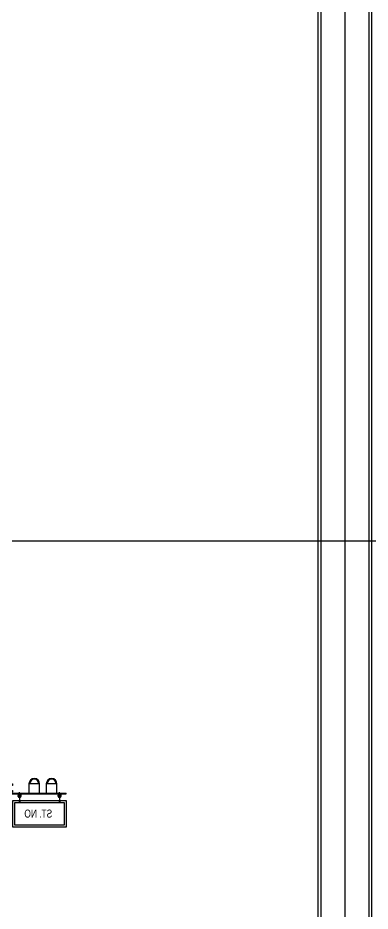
# Model space of a CAD drawing. Header units: millimetres. Extents: x 5349504 to 6791112, y -2212455 to -2153443.
# Drawn here: x 6318091 to 6320733, y -2195997 to -2189302 of the extents above; entities that cross this region are included whole.
import ezdxf

# ---------------------------------------------------------------- set-up
doc = ezdxf.new("R2010")
doc.units = ezdxf.units.MM
doc.header["$LTSCALE"] = 400
doc.linetypes.add('CEN', pattern=[62, 60, -1, 0, -1])
doc.layers.get('0').update_dxf_attribs({"lineweight": 9})
for name, color, linetype in [('5ELEV', 5, 'Continuous'), ('CEN', 1, 'CEN'), ('EQUIP', 8, 'Continuous'), ('GRND', 8, 'Continuous')]:
    doc.layers.add(name, color=color, linetype=linetype)
doc.styles.add('ROTEM_PEMS', font='', dxfattribs={"width": 0.8})
doc.styles.get('ROTEM_PEMS').set_extended_font_data('Gulim')

# ---------------------------------------------------------------- blocks, each defined once
blk = doc.blocks.new('A$C74090335')
for p, q in [((1.6, 1.6), (3.6, -0.4)), ((1.6, 0.4), (3.6, -1.6)), ((11.1, 6.5), (11.1, -6.5))]:
    blk.add_line(p, q)
for points in [[(1.6, -8.5), (0, -8.5), (0, 8.5), (1.6, 8.5)], [(3.6, -7.7), (1.6, -7.7), (1.6, 7.7), (3.6, 7.7)], [(3.6, 6.5), (11.1, 6.5), (11.6, 6), (11.6, -6), (11.1, -6.5), (3.6, -6.5)]]:
    blk.add_lwpolyline(points, close=True)
at = {"layer": 'EQUIP'}
blk.add_line((13.6, 0), (0, 0), dxfattribs=at)
blk = doc.blocks.new('F5')
at = {"color": 1}
for p, q in [((-90, 70), (-90, 0)), ((-15, 70), (-85, 70)), ((-10, 0), (-10, 70)), ((-90, 0), (-10, 0))]:
    blk.add_line(p, q, dxfattribs=at)
for radius in [40, 35]:
    blk.add_arc((-50, 70), radius, 0, 180, dxfattribs=at)
blk = doc.blocks.new('A$C1E2F09FA')
for p, q in [((0, 45), (0, -36)), ((6, 45), (0, 45)), ((6, 45), (6, -36)), ((9, -39), (420, -39)), ((9, -45), (420, -45)), ((63.8, -45), (64.4, -48.5)), ((63.8, -45.8), (63.8, -45)), ((63.8, -45), (76.2, -45)), ((65.1, -49.5), (74.9, -49.5)), ((70, -50.5), (65.6, -49.7)), ((70, -50.5), (74.4, -49.7)), ((76.2, -45), (75.6, -48.5)), ((76.2, -45.8), (76.2, -45)), ((376.2, -45), (363.8, -45)), ((363.8, -45.8), (363.8, -45)), ((363.8, -45), (364.4, -48.5)), ((374.9, -49.5), (365.1, -49.5)), ((370, -50.5), (365.6, -49.7)), ((370, -50.5), (374.4, -49.7)), ((376.2, -45), (375.6, -48.5)), ((376.2, -45.8), (376.2, -45)), ((420, -45), (420, -39)), ((20, -92.9), (420, -92.9)), ((20, -292.9), (20, -92.9)), ((35, -107.9), (405, -107.9)), ((35, -277.9), (35, -107.9)), ((405, -107.9), (405, -277.9)), ((420, -92.9), (420, -292.9)), ((420, -292.9), (20, -292.9)), ((405, -277.9), (35, -277.9))]:
    blk.add_line(p, q)
at = {"color": 5}
for p, q in [((140, 31), (140, -39)), ((215, 31), (145, 31)), ((220, -39), (220, 31))]:
    blk.add_line(p, q, dxfattribs=at)
for centre, radius in [((70, -58), 7.5), ((370, -58), 7.5), ((70, -102.9), 1.5), ((370, -102.9), 1.5)]:
    blk.add_circle(centre, radius)
for radius in [40, 35]:
    blk.add_arc((180, 31), radius, 0, 180, dxfattribs=at)
for centre, radius, start, end in [((9, -36), 9, 180, 270), ((9, -36), 3, 180, 270), ((70, -58), 12.5, 125.68533, 54.31467), ((61.2, -45.8), 2.5, 305.68533, 0), ((65.8, -48.2), 1.5, 190, 259.61484), ((74.2, -48.2), 1.5, 280.38516, 350), ((78.8, -45.8), 2.5, 180, 234.31467), ((370, -58), 12.5, 125.68533, 54.31467), ((361.2, -45.8), 2.5, 305.68533, 0), ((365.8, -48.2), 1.5, 190, 259.61484), ((374.2, -48.2), 1.5, 280.38516, 350), ((378.8, -45.8), 2.5, 180, 234.31467)]:
    blk.add_arc(centre, radius, start, end)
at = {"layer": 'EQUIP'}
for p, q in [((9, 25), (-3, 25)), ((9, 0), (-3, 0)), ((6, 10), (0, 10)), ((9, -25), (-3, -25)), ((6, -10), (0, -10)), ((54.9, -58), (84.8, -58)), ((67, -45), (67, -39.9)), ((67, -42.5), (73, -42.5)), ((67.6, -42.5), (67, -43.6)), ((67.6, -42.5), (67.6, -39.9)), ((70, -72.1), (70, -32.5)), ((70, -65.5), (70, -102.9)), ((72.4, -42.5), (72.4, -39.9)), ((72.4, -42.5), (73, -43.6)), ((73, -45), (73, -39.9)), ((385.1, -58), (355.2, -58)), ((367, -45), (367, -39.9)), ((367.6, -42.5), (367, -43.6)), ((373, -42.5), (367, -42.5)), ((367.6, -42.5), (367.6, -39.9)), ((370, -72.1), (370, -32.5)), ((370, -65.5), (370, -102.9)), ((372.4, -42.5), (372.4, -39.9)), ((372.4, -42.5), (373, -43.6)), ((373, -45), (373, -39.9))]:
    blk.add_line(p, q, dxfattribs=at)
at = {"extrusion": (0, 0, -1), "xscale": -1, "zscale": -1}
blk.add_blockref('F5', (-360, -39), dxfattribs=at)
at = {"layer": 'EQUIP', "extrusion": (0, 0, -1), "xscale": -1, "zscale": -1}
for p in [(-6, 25), (-6, -25)]:
    blk.add_blockref('A$C74090335', p, dxfattribs=at)
blk = doc.blocks.new('BL-EQ-SECT_1_20230313')
at = {"layer": 'EQUIP', "xscale": -1}
blk.add_blockref('A$C1E2F09FA', (51785.6, 6102.6), dxfattribs=at)
at = {"layer": 'EQUIP', "style": 'ROTEM_PEMS', "width": 0.8}
blk.add_text('ST. NO', height=60, dxfattribs=at).set_placement((51471, 5880.7))

msp = doc.modelspace()

# ---------------------------------------------------------------- linework, layer by layer
at = {"layer": 'CEN'}
for p, q in [((6320543.9, -2159974.5), (6320543.9, -2208365.5)), ((6396932, -2193223.6), (6234214.5, -2193223.6))]:
    msp.add_line(p, q, dxfattribs=at)

# ---------------------------------------------------------------- next in the draw order: block references
at = {"layer": 'GRND', "xscale": -1}
msp.add_blockref('BL-EQ-SECT_1_20230313', (6369820.1, -2201176.2), dxfattribs=at)

# ---------------------------------------------------------------- next in the draw order: linework, layer by layer
at = {"layer": '5ELEV'}
for points in [[(6320743.9, -2198263.6), (6320343.9, -2198263.6), (6320343.9, -2184403.6), (6320743.9, -2184403.6)], [(6320722.9, -2198263.6), (6320364.9, -2198263.6), (6320364.9, -2184403.6), (6320722.9, -2184403.6)]]:
    msp.add_lwpolyline(points, close=True, dxfattribs=at)

doc.saveas('drawing.dxf')
